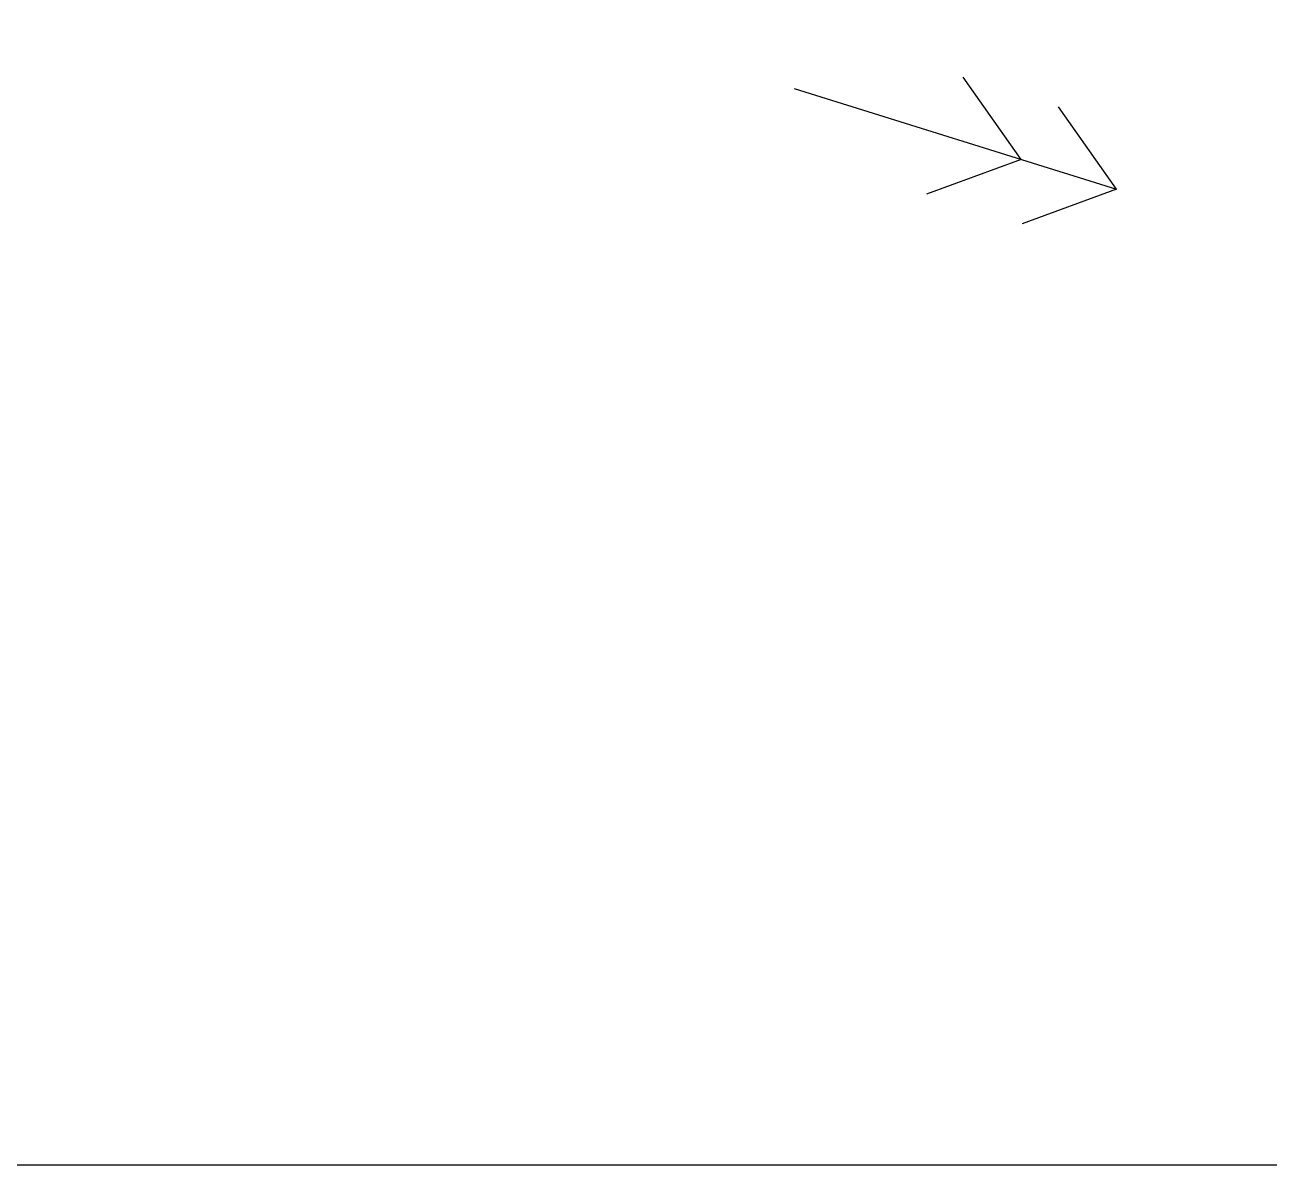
# Model space of a CAD drawing. Header units: millimetres. Extents: x 0 to 505, y 0 to 432.
# Drawn here: x 293.26 to 321.57, y 50.54 to 76.48 of the extents above; entities that cross this region are included whole.
import ezdxf

# ---------------------------------------------------------------- set-up
doc = ezdxf.new("R2010")
doc.units = ezdxf.units.MM
doc.header["$MEASUREMENT"] = 0
doc.layers.add('DEFAULT', color=4, linetype='Continuous')
doc.layers.add('LAYER F', color=7, linetype='Continuous')

msp = doc.modelspace()

# ---------------------------------------------------------------- linework, layer by layer
at = {"layer": 'DEFAULT', "color": 3}
for p, q in [((315.929, 73.417), (314.609, 75.289)), ((310.762, 75.029), (318.102, 72.738)), ((318.102, 72.738), (316.782, 74.611)), ((315.929, 73.417), (313.778, 72.628)), ((318.102, 72.738), (315.951, 71.95))]:
    msp.add_line(p, q, dxfattribs=at)
at = {"layer": 'LAYER F', "color": 1}
msp.add_lwpolyline([(282.746, 168.536), (334.346, 168.536, -0.414213), (337.346, 165.536), (337.346, 53.536, -0.414214), (334.346, 50.536), (247.746, 50.536, -0.414213), (244.746, 53.536), (244.746, 165.536, -0.414214), (247.746, 168.536)], format="xyb", close=True, dxfattribs=at)

doc.saveas('drawing.dxf')
